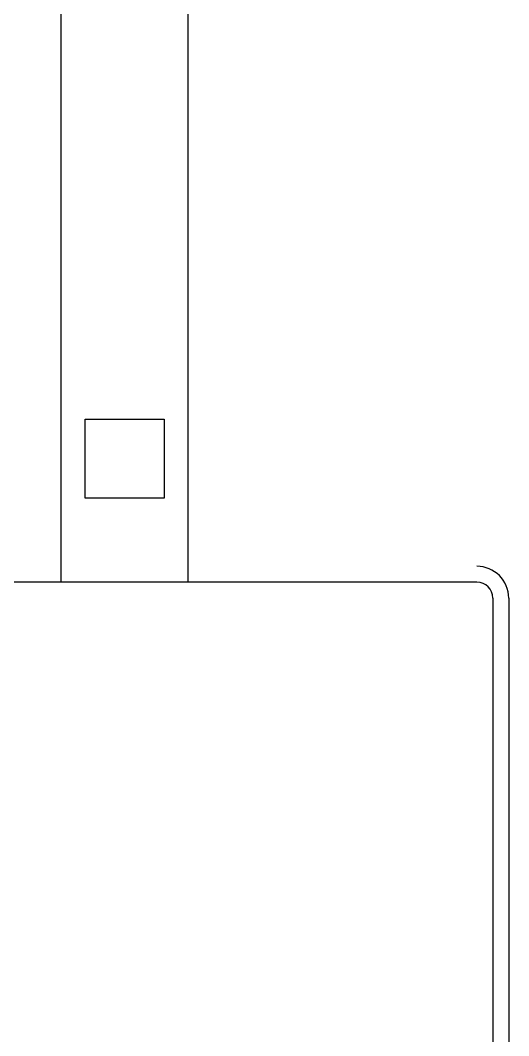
# Model space of a CAD drawing. Extents: x -30 to 1202, y 231 to 898.
# Drawn here: x 359.78 to 362.85, y 367.37 to 373.75 of the extents above; entities that cross this region are included whole.
import ezdxf

# ---------------------------------------------------------------- set-up
doc = ezdxf.new("R2010")
doc.units = 0
doc.header["$LTSCALE"] = 0.04
for name, color, linetype in [('0.1', 1, 'CONTINUOUS'), ('0.2', 2, 'CONTINUOUS'), ('PISO', 1, 'CONTINUOUS')]:
    doc.layers.add(name, color=color, linetype=linetype)

msp = doc.modelspace()

# ---------------------------------------------------------------- linework, layer by layer
at = {"layer": '0.1'}
for p, q in [((360.0388, 370.2199), (360.0388, 376.0442)), ((360.8341, 370.2199), (360.8341, 376.0442))]:
    msp.add_line(p, q, dxfattribs=at)
at = {"layer": '0.2'}
for p, q in [((360.1887, 370.748), (360.1887, 371.2434)), ((360.1887, 371.2434), (360.6842, 371.2434)), ((360.6842, 371.2434), (360.6842, 370.748)), ((360.6842, 370.748), (360.1887, 370.748))]:
    msp.add_line(p, q, dxfattribs=at)
at = {"layer": 'PISO'}
for p, q in [((362.6457, 370.2199), (334.7707, 370.2199)), ((362.7457, 370.1199), (362.7457, 363.4606)), ((362.8457, 370.1199), (362.8457, 363.4606))]:
    msp.add_line(p, q, dxfattribs=at)
for radius in [0.2, 0.1]:
    msp.add_arc((362.6457, 370.1199), radius, 0, 90, dxfattribs=at)

doc.saveas('drawing.dxf')
